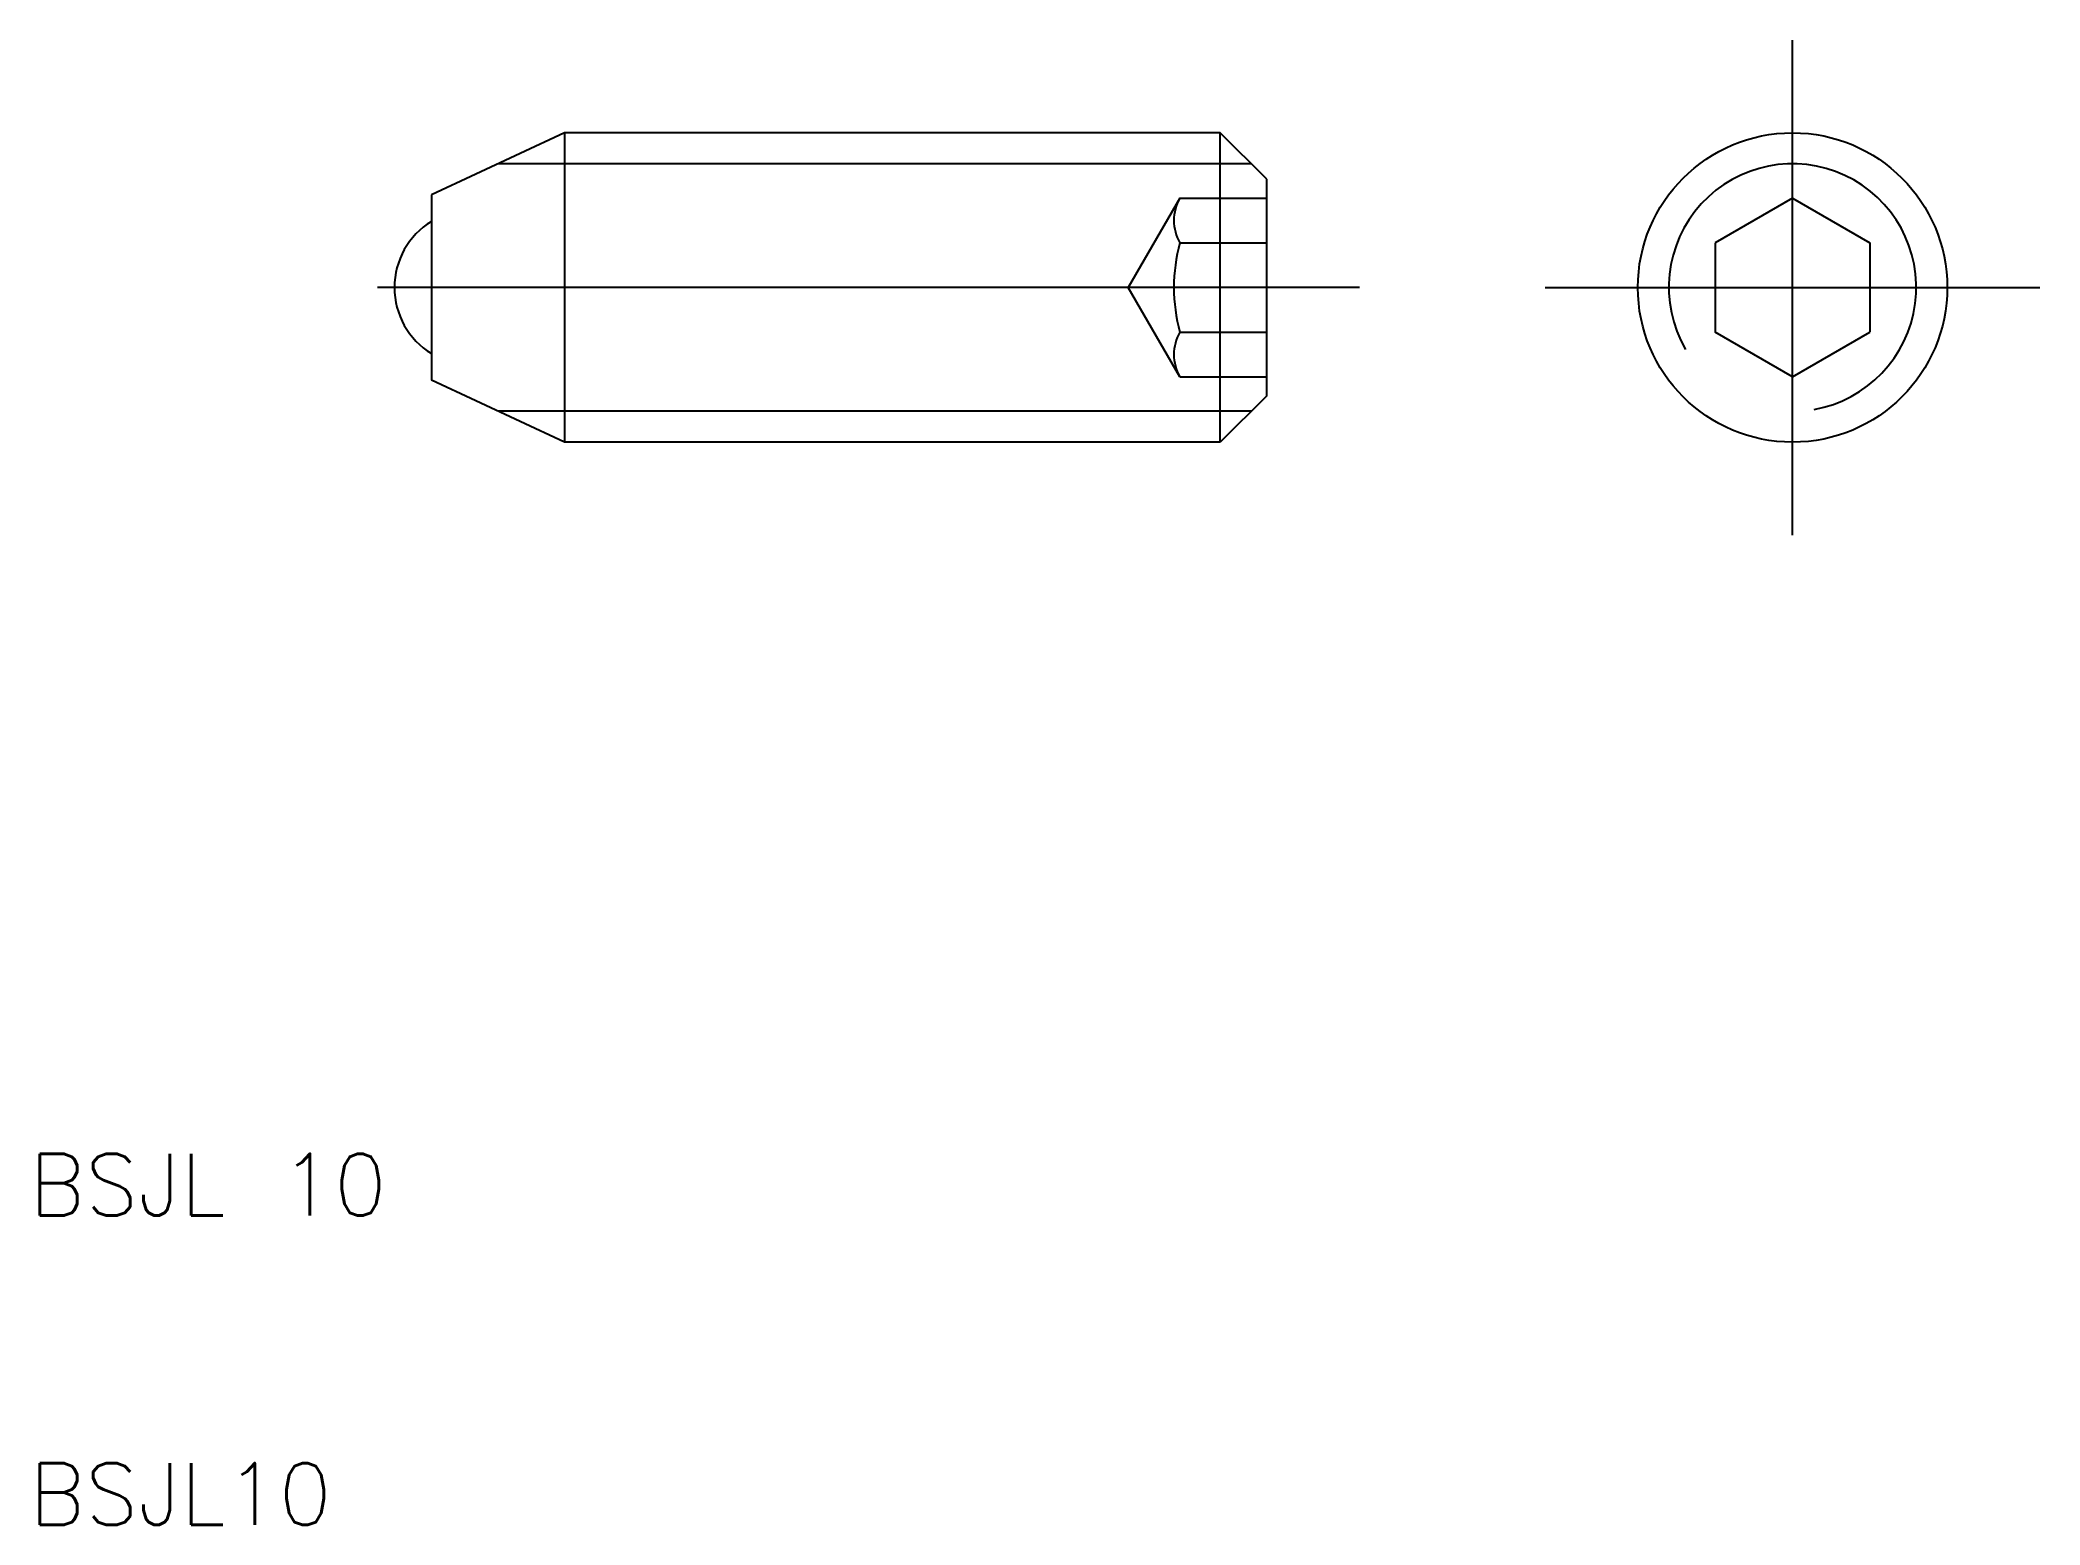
# Model space of a CAD drawing. Extents: x 10.3 to 75, y 10 to 58.
import ezdxf

# ---------------------------------------------------------------- set-up
doc = ezdxf.new("R2010")
doc.units = 0
doc.linetypes.add('CENTER', pattern=[50.8, 31.75, -6.35, 6.35, -6.35])
doc.linetypes.add('DASHED', pattern=[19.05, 12.7, -6.35])
doc.layers.get('0').update_dxf_attribs({"linetype": 'CONTINUOUS'})
doc.layers.add('CENTER', color=1, linetype='CENTER')
doc.styles.get("Standard").update_dxf_attribs({"font": 'txt.shx'})

msp = doc.modelspace()

# ---------------------------------------------------------------- linework, layer by layer
at = {"color": 7, "linetype": 'CONTINUOUS'}
for p, q in [((27.3, 55), (23, 52.995)), ((27.3, 45), (23, 47.005))]:
    msp.add_line(p, q, dxfattribs=at)
for p, q in [((48.5, 55), (27.3, 55)), ((27.3, 55), (27.3, 45)), ((48.5, 45), (48.5, 55)), ((50, 53.5), (48.5, 55)), ((50, 46.5), (50, 53.5)), ((23, 52.995), (23, 52.135)), ((67, 52.887), (64.5, 51.443)), ((67, 52.887), (69.5, 51.443)), ((23, 52.135), (23, 47.865)), ((64.5, 51.443), (64.5, 48.557)), ((69.5, 51.443), (69.5, 48.557)), ((67, 47.113), (64.5, 48.557)), ((67, 47.113), (69.5, 48.557)), ((23, 47.865), (23, 47.005)), ((50, 46.5), (48.5, 45)), ((48.5, 45), (27.3, 45))]:
    msp.add_line(p, q)
at = {"color": 3}
for p, q in [((49.5, 54), (25.155, 54)), ((49.5, 46), (25.155, 46))]:
    msp.add_line(p, q, dxfattribs=at)
at = {"color": 3, "linetype": 'DASHED'}
for p, q in [((47.193, 52.887), (45.527, 50)), ((47.193, 52.887), (50, 52.887)), ((47.193, 51.443), (50, 51.443)), ((47.193, 47.113), (45.527, 50)), ((47.193, 48.557), (50, 48.557)), ((47.193, 47.113), (50, 47.113))]:
    msp.add_line(p, q, dxfattribs=at)
msp.add_circle((67, 50), 5)
at = {"color": 3}
msp.add_arc((67, 50), 4, 280, 210, dxfattribs=at)
at = {"color": 3, "linetype": 'DASHED'}
for centre, radius, start, end in [((48.443, 52.165), 1.443, 150, 210), ((52.483, 50), 5.483, 164.73852, 195.26148), ((48.443, 47.835), 1.443, 150, 210)]:
    msp.add_arc(centre, radius, start, end, dxfattribs=at)
msp.add_arc((24.3, 50), 2.5, 121.33225, 238.66775)
at = {"layer": 'CENTER'}
for p, q in [((67, 42), (67, 58)), ((53, 50), (18.8, 50)), ((59, 50), (75, 50))]:
    msp.add_line(p, q, dxfattribs=at)

# ---------------------------------------------------------------- texts
for s, p in [('BSJL 10', (10, 20)), ('BSJL10', (10, 10))]:
    msp.add_text(s, height=2).set_placement(p)

doc.saveas('drawing.dxf')
